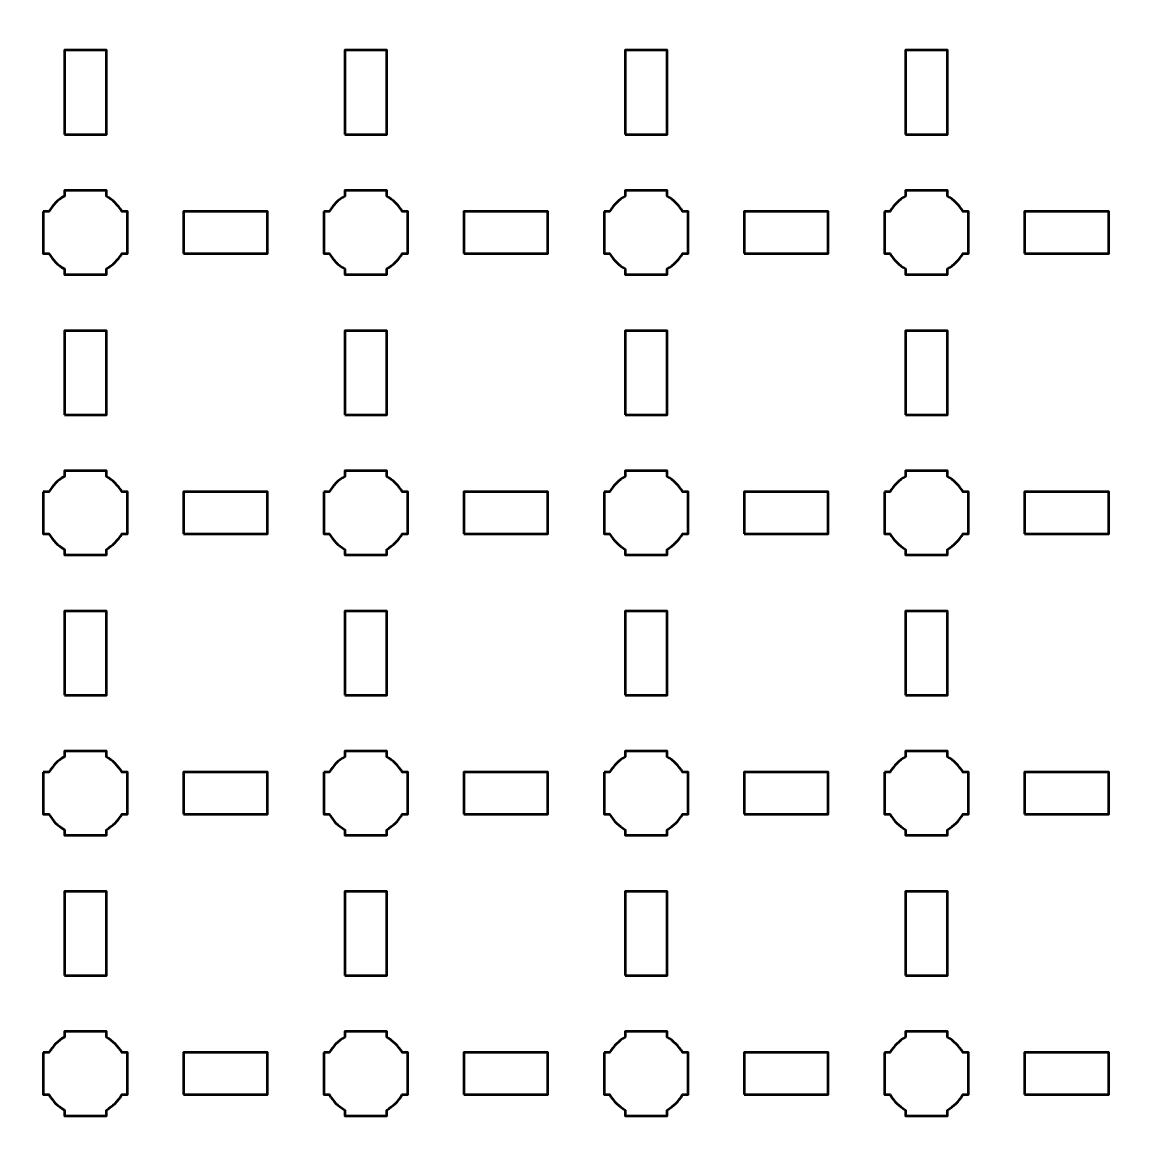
# Model space of a CAD drawing. Header units: centimetres. Extents: x -40.1 to 19.1, y -44.5 to 14.8.
# Drawn here: x -3.95 to 4, y -22.3 to -14.35 of the extents above; entities that cross this region are included whole.
import ezdxf

# ---------------------------------------------------------------- set-up
doc = ezdxf.new("R2010")
doc.units = ezdxf.units.CM
doc.header["$MEASUREMENT"] = 0
doc.layers.add('Layer 1', color=7, linetype='Continuous')

msp = doc.modelspace()

# ---------------------------------------------------------------- linework, layer by layer
at = {"layer": 'Layer 1', "lineweight": 53}
for points in [[(-3.65, -15.15), (-3.35, -15.15), (-3.35, -14.55), (-3.65, -14.55), (-3.65, -15.15)], [(-1.65, -15.15), (-1.35, -15.15), (-1.35, -14.55), (-1.65, -14.55), (-1.65, -15.15)], [(0.35, -15.15), (0.65, -15.15), (0.65, -14.55), (0.35, -14.55), (0.35, -15.15)], [(2.35, -15.15), (2.65, -15.15), (2.65, -14.55), (2.35, -14.55), (2.35, -15.15)], [(-2.8, -16), (-2.2, -16), (-2.2, -15.7), (-2.8, -15.7), (-2.8, -16)], [(-0.8, -16), (-0.2, -16), (-0.2, -15.7), (-0.8, -15.7), (-0.8, -16)], [(1.2, -16), (1.8, -16), (1.8, -15.7), (1.2, -15.7), (1.2, -16)], [(3.2, -16), (3.8, -16), (3.8, -15.7), (3.2, -15.7), (3.2, -16)], [(-3.65, -17.15), (-3.35, -17.15), (-3.35, -16.55), (-3.65, -16.55), (-3.65, -17.15)], [(-1.65, -17.15), (-1.35, -17.15), (-1.35, -16.55), (-1.65, -16.55), (-1.65, -17.15)], [(0.35, -17.15), (0.65, -17.15), (0.65, -16.55), (0.35, -16.55), (0.35, -17.15)], [(2.35, -17.15), (2.65, -17.15), (2.65, -16.55), (2.35, -16.55), (2.35, -17.15)], [(-2.8, -18), (-2.2, -18), (-2.2, -17.7), (-2.8, -17.7), (-2.8, -18)], [(-0.8, -18), (-0.2, -18), (-0.2, -17.7), (-0.8, -17.7), (-0.8, -18)], [(1.2, -18), (1.8, -18), (1.8, -17.7), (1.2, -17.7), (1.2, -18)], [(3.2, -18), (3.8, -18), (3.8, -17.7), (3.2, -17.7), (3.2, -18)], [(-3.65, -19.15), (-3.35, -19.15), (-3.35, -18.55), (-3.65, -18.55), (-3.65, -19.15)], [(-1.65, -19.15), (-1.35, -19.15), (-1.35, -18.55), (-1.65, -18.55), (-1.65, -19.15)], [(0.35, -19.15), (0.65, -19.15), (0.65, -18.55), (0.35, -18.55), (0.35, -19.15)], [(2.35, -19.15), (2.65, -19.15), (2.65, -18.55), (2.35, -18.55), (2.35, -19.15)], [(-2.8, -20), (-2.2, -20), (-2.2, -19.7), (-2.8, -19.7), (-2.8, -20)], [(-0.8, -20), (-0.2, -20), (-0.2, -19.7), (-0.8, -19.7), (-0.8, -20)], [(1.2, -20), (1.8, -20), (1.8, -19.7), (1.2, -19.7), (1.2, -20)], [(3.2, -20), (3.8, -20), (3.8, -19.7), (3.2, -19.7), (3.2, -20)], [(-3.65, -21.15), (-3.35, -21.15), (-3.35, -20.55), (-3.65, -20.55), (-3.65, -21.15)], [(-1.65, -21.15), (-1.35, -21.15), (-1.35, -20.55), (-1.65, -20.55), (-1.65, -21.15)], [(0.35, -21.15), (0.65, -21.15), (0.65, -20.55), (0.35, -20.55), (0.35, -21.15)], [(2.35, -21.15), (2.65, -21.15), (2.65, -20.55), (2.35, -20.55), (2.35, -21.15)], [(-2.8, -22), (-2.2, -22), (-2.2, -21.7), (-2.8, -21.7), (-2.8, -22)], [(-0.8, -22), (-0.2, -22), (-0.2, -21.7), (-0.8, -21.7), (-0.8, -22)], [(1.2, -22), (1.8, -22), (1.8, -21.7), (1.2, -21.7), (1.2, -22)], [(3.2, -22), (3.8, -22), (3.8, -21.7), (3.2, -21.7), (3.2, -22)]]:
    msp.add_lwpolyline(points, close=True, dxfattribs=at)
for points, knots in [([(-40.15, -44), (-40.15, -44), (-40.15, 14.3), (-40.15, 14.3), (-40.15, 14.3), (-40.15, 14.57609), (-39.92609, 14.8), (-39.65, 14.8), (-39.65, 14.8), (-39.65, 14.8), (18.65, 14.8), (18.65, 14.8), (18.65, 14.8), (18.92609, 14.8), (19.15, 14.57609), (19.15, 14.3), (19.15, 14.3), (19.15, 14.3), (19.15, -44), (19.15, -44), (19.15, -44), (19.15, -44.27609), (18.92609, -44.5), (18.65, -44.5), (18.65, -44.5), (18.65, -44.5), (-39.65, -44.5), (-39.65, -44.5), (-39.65, -44.5), (-39.92609, -44.5), (-40.15, -44.27609), (-40.15, -44)], [0, 0, 0, 0, 0.125, 0.125, 0.125, 0.125, 0.25, 0.25, 0.25, 0.25, 0.375, 0.375, 0.375, 0.375, 0.5, 0.5, 0.5, 0.5, 0.625, 0.625, 0.625, 0.625, 0.75, 0.75, 0.75, 0.75, 0.875, 0.875, 0.875, 0.875, 1, 1, 1, 1]), ([(-3.8, -15.7), (-3.8, -15.7), (-3.75985, -15.7), (-3.75985, -15.7), (-3.75985, -15.7), (-3.7335, -15.65447), (-3.69553, -15.6165), (-3.65, -15.59015), (-3.65, -15.59015), (-3.65, -15.59015), (-3.65, -15.55), (-3.65, -15.55), (-3.65, -15.55), (-3.65, -15.55), (-3.5, -15.55), (-3.5, -15.55), (-3.5, -15.55), (-3.5, -15.55), (-3.35, -15.55), (-3.35, -15.55), (-3.35, -15.55), (-3.35, -15.55), (-3.35, -15.59015), (-3.35, -15.59015), (-3.35, -15.59015), (-3.30447, -15.6165), (-3.2665, -15.65447), (-3.24015, -15.7), (-3.24015, -15.7), (-3.24015, -15.7), (-3.2, -15.7), (-3.2, -15.7), (-3.2, -15.7), (-3.2, -15.7), (-3.2, -15.85), (-3.2, -15.85), (-3.2, -15.85), (-3.2, -15.85), (-3.2, -16), (-3.2, -16), (-3.2, -16), (-3.2, -16), (-3.24015, -16), (-3.24015, -16), (-3.24015, -16), (-3.2665, -16.04553), (-3.30447, -16.0835), (-3.35, -16.10985), (-3.35, -16.10985), (-3.35, -16.10985), (-3.35, -16.15), (-3.35, -16.15), (-3.35, -16.15), (-3.35, -16.15), (-3.5, -16.15), (-3.5, -16.15), (-3.5, -16.15), (-3.5, -16.15), (-3.65, -16.15), (-3.65, -16.15), (-3.65, -16.15), (-3.65, -16.15), (-3.65, -16.10985), (-3.65, -16.10985), (-3.65, -16.10985), (-3.69553, -16.0835), (-3.7335, -16.04553), (-3.75985, -16), (-3.75985, -16), (-3.75985, -16), (-3.8, -16), (-3.8, -16), (-3.8, -16), (-3.8, -16), (-3.8, -15.85), (-3.8, -15.85), (-3.8, -15.85), (-3.8, -15.85), (-3.8, -15.7), (-3.8, -15.7)], [0, 0, 0, 0, 0.05, 0.05, 0.05, 0.05, 0.1, 0.1, 0.1, 0.1, 0.15, 0.15, 0.15, 0.15, 0.2, 0.2, 0.2, 0.2, 0.25, 0.25, 0.25, 0.25, 0.3, 0.3, 0.3, 0.3, 0.35, 0.35, 0.35, 0.35, 0.4, 0.4, 0.4, 0.4, 0.45, 0.45, 0.45, 0.45, 0.5, 0.5, 0.5, 0.5, 0.55, 0.55, 0.55, 0.55, 0.6, 0.6, 0.6, 0.6, 0.65, 0.65, 0.65, 0.65, 0.7, 0.7, 0.7, 0.7, 0.75, 0.75, 0.75, 0.75, 0.8, 0.8, 0.8, 0.8, 0.85, 0.85, 0.85, 0.85, 0.9, 0.9, 0.9, 0.9, 0.95, 0.95, 0.95, 0.95, 1, 1, 1, 1]), ([(-1.8, -15.7), (-1.8, -15.7), (-1.75985, -15.7), (-1.75985, -15.7), (-1.75985, -15.7), (-1.7335, -15.65447), (-1.69553, -15.6165), (-1.65, -15.59015), (-1.65, -15.59015), (-1.65, -15.59015), (-1.65, -15.55), (-1.65, -15.55), (-1.65, -15.55), (-1.65, -15.55), (-1.5, -15.55), (-1.5, -15.55), (-1.5, -15.55), (-1.5, -15.55), (-1.35, -15.55), (-1.35, -15.55), (-1.35, -15.55), (-1.35, -15.55), (-1.35, -15.59015), (-1.35, -15.59015), (-1.35, -15.59015), (-1.30447, -15.6165), (-1.2665, -15.65447), (-1.24015, -15.7), (-1.24015, -15.7), (-1.24015, -15.7), (-1.2, -15.7), (-1.2, -15.7), (-1.2, -15.7), (-1.2, -15.7), (-1.2, -15.85), (-1.2, -15.85), (-1.2, -15.85), (-1.2, -15.85), (-1.2, -16), (-1.2, -16), (-1.2, -16), (-1.2, -16), (-1.24015, -16), (-1.24015, -16), (-1.24015, -16), (-1.2665, -16.04553), (-1.30447, -16.0835), (-1.35, -16.10985), (-1.35, -16.10985), (-1.35, -16.10985), (-1.35, -16.15), (-1.35, -16.15), (-1.35, -16.15), (-1.35, -16.15), (-1.5, -16.15), (-1.5, -16.15), (-1.5, -16.15), (-1.5, -16.15), (-1.65, -16.15), (-1.65, -16.15), (-1.65, -16.15), (-1.65, -16.15), (-1.65, -16.10985), (-1.65, -16.10985), (-1.65, -16.10985), (-1.69553, -16.0835), (-1.7335, -16.04553), (-1.75985, -16), (-1.75985, -16), (-1.75985, -16), (-1.8, -16), (-1.8, -16), (-1.8, -16), (-1.8, -16), (-1.8, -15.85), (-1.8, -15.85), (-1.8, -15.85), (-1.8, -15.85), (-1.8, -15.7), (-1.8, -15.7)], [0, 0, 0, 0, 0.05, 0.05, 0.05, 0.05, 0.1, 0.1, 0.1, 0.1, 0.15, 0.15, 0.15, 0.15, 0.2, 0.2, 0.2, 0.2, 0.25, 0.25, 0.25, 0.25, 0.3, 0.3, 0.3, 0.3, 0.35, 0.35, 0.35, 0.35, 0.4, 0.4, 0.4, 0.4, 0.45, 0.45, 0.45, 0.45, 0.5, 0.5, 0.5, 0.5, 0.55, 0.55, 0.55, 0.55, 0.6, 0.6, 0.6, 0.6, 0.65, 0.65, 0.65, 0.65, 0.7, 0.7, 0.7, 0.7, 0.75, 0.75, 0.75, 0.75, 0.8, 0.8, 0.8, 0.8, 0.85, 0.85, 0.85, 0.85, 0.9, 0.9, 0.9, 0.9, 0.95, 0.95, 0.95, 0.95, 1, 1, 1, 1]), ([(0.2, -15.7), (0.2, -15.7), (0.24015, -15.7), (0.24015, -15.7), (0.24015, -15.7), (0.2665, -15.65447), (0.30447, -15.6165), (0.35, -15.59015), (0.35, -15.59015), (0.35, -15.59015), (0.35, -15.55), (0.35, -15.55), (0.35, -15.55), (0.35, -15.55), (0.5, -15.55), (0.5, -15.55), (0.5, -15.55), (0.5, -15.55), (0.65, -15.55), (0.65, -15.55), (0.65, -15.55), (0.65, -15.55), (0.65, -15.59015), (0.65, -15.59015), (0.65, -15.59015), (0.69553, -15.6165), (0.7335, -15.65447), (0.75985, -15.7), (0.75985, -15.7), (0.75985, -15.7), (0.8, -15.7), (0.8, -15.7), (0.8, -15.7), (0.8, -15.7), (0.8, -15.85), (0.8, -15.85), (0.8, -15.85), (0.8, -15.85), (0.8, -16), (0.8, -16), (0.8, -16), (0.8, -16), (0.75985, -16), (0.75985, -16), (0.75985, -16), (0.7335, -16.04553), (0.69553, -16.0835), (0.65, -16.10985), (0.65, -16.10985), (0.65, -16.10985), (0.65, -16.15), (0.65, -16.15), (0.65, -16.15), (0.65, -16.15), (0.5, -16.15), (0.5, -16.15), (0.5, -16.15), (0.5, -16.15), (0.35, -16.15), (0.35, -16.15), (0.35, -16.15), (0.35, -16.15), (0.35, -16.10985), (0.35, -16.10985), (0.35, -16.10985), (0.30447, -16.0835), (0.2665, -16.04553), (0.24015, -16), (0.24015, -16), (0.24015, -16), (0.2, -16), (0.2, -16), (0.2, -16), (0.2, -16), (0.2, -15.85), (0.2, -15.85), (0.2, -15.85), (0.2, -15.85), (0.2, -15.7), (0.2, -15.7)], [0, 0, 0, 0, 0.05, 0.05, 0.05, 0.05, 0.1, 0.1, 0.1, 0.1, 0.15, 0.15, 0.15, 0.15, 0.2, 0.2, 0.2, 0.2, 0.25, 0.25, 0.25, 0.25, 0.3, 0.3, 0.3, 0.3, 0.35, 0.35, 0.35, 0.35, 0.4, 0.4, 0.4, 0.4, 0.45, 0.45, 0.45, 0.45, 0.5, 0.5, 0.5, 0.5, 0.55, 0.55, 0.55, 0.55, 0.6, 0.6, 0.6, 0.6, 0.65, 0.65, 0.65, 0.65, 0.7, 0.7, 0.7, 0.7, 0.75, 0.75, 0.75, 0.75, 0.8, 0.8, 0.8, 0.8, 0.85, 0.85, 0.85, 0.85, 0.9, 0.9, 0.9, 0.9, 0.95, 0.95, 0.95, 0.95, 1, 1, 1, 1]), ([(2.2, -15.7), (2.2, -15.7), (2.24015, -15.7), (2.24015, -15.7), (2.24015, -15.7), (2.2665, -15.65447), (2.30447, -15.6165), (2.35, -15.59015), (2.35, -15.59015), (2.35, -15.59015), (2.35, -15.55), (2.35, -15.55), (2.35, -15.55), (2.35, -15.55), (2.5, -15.55), (2.5, -15.55), (2.5, -15.55), (2.5, -15.55), (2.65, -15.55), (2.65, -15.55), (2.65, -15.55), (2.65, -15.55), (2.65, -15.59015), (2.65, -15.59015), (2.65, -15.59015), (2.69553, -15.6165), (2.7335, -15.65447), (2.75985, -15.7), (2.75985, -15.7), (2.75985, -15.7), (2.8, -15.7), (2.8, -15.7), (2.8, -15.7), (2.8, -15.7), (2.8, -15.85), (2.8, -15.85), (2.8, -15.85), (2.8, -15.85), (2.8, -16), (2.8, -16), (2.8, -16), (2.8, -16), (2.75985, -16), (2.75985, -16), (2.75985, -16), (2.7335, -16.04553), (2.69553, -16.0835), (2.65, -16.10985), (2.65, -16.10985), (2.65, -16.10985), (2.65, -16.15), (2.65, -16.15), (2.65, -16.15), (2.65, -16.15), (2.5, -16.15), (2.5, -16.15), (2.5, -16.15), (2.5, -16.15), (2.35, -16.15), (2.35, -16.15), (2.35, -16.15), (2.35, -16.15), (2.35, -16.10985), (2.35, -16.10985), (2.35, -16.10985), (2.30447, -16.0835), (2.2665, -16.04553), (2.24015, -16), (2.24015, -16), (2.24015, -16), (2.2, -16), (2.2, -16), (2.2, -16), (2.2, -16), (2.2, -15.85), (2.2, -15.85), (2.2, -15.85), (2.2, -15.85), (2.2, -15.7), (2.2, -15.7)], [0, 0, 0, 0, 0.05, 0.05, 0.05, 0.05, 0.1, 0.1, 0.1, 0.1, 0.15, 0.15, 0.15, 0.15, 0.2, 0.2, 0.2, 0.2, 0.25, 0.25, 0.25, 0.25, 0.3, 0.3, 0.3, 0.3, 0.35, 0.35, 0.35, 0.35, 0.4, 0.4, 0.4, 0.4, 0.45, 0.45, 0.45, 0.45, 0.5, 0.5, 0.5, 0.5, 0.55, 0.55, 0.55, 0.55, 0.6, 0.6, 0.6, 0.6, 0.65, 0.65, 0.65, 0.65, 0.7, 0.7, 0.7, 0.7, 0.75, 0.75, 0.75, 0.75, 0.8, 0.8, 0.8, 0.8, 0.85, 0.85, 0.85, 0.85, 0.9, 0.9, 0.9, 0.9, 0.95, 0.95, 0.95, 0.95, 1, 1, 1, 1]), ([(-3.8, -17.7), (-3.8, -17.7), (-3.75985, -17.7), (-3.75985, -17.7), (-3.75985, -17.7), (-3.7335, -17.65447), (-3.69553, -17.6165), (-3.65, -17.59015), (-3.65, -17.59015), (-3.65, -17.59015), (-3.65, -17.55), (-3.65, -17.55), (-3.65, -17.55), (-3.65, -17.55), (-3.5, -17.55), (-3.5, -17.55), (-3.5, -17.55), (-3.5, -17.55), (-3.35, -17.55), (-3.35, -17.55), (-3.35, -17.55), (-3.35, -17.55), (-3.35, -17.59015), (-3.35, -17.59015), (-3.35, -17.59015), (-3.30447, -17.6165), (-3.2665, -17.65447), (-3.24015, -17.7), (-3.24015, -17.7), (-3.24015, -17.7), (-3.2, -17.7), (-3.2, -17.7), (-3.2, -17.7), (-3.2, -17.7), (-3.2, -17.85), (-3.2, -17.85), (-3.2, -17.85), (-3.2, -17.85), (-3.2, -18), (-3.2, -18), (-3.2, -18), (-3.2, -18), (-3.24015, -18), (-3.24015, -18), (-3.24015, -18), (-3.2665, -18.04553), (-3.30447, -18.0835), (-3.35, -18.10985), (-3.35, -18.10985), (-3.35, -18.10985), (-3.35, -18.15), (-3.35, -18.15), (-3.35, -18.15), (-3.35, -18.15), (-3.5, -18.15), (-3.5, -18.15), (-3.5, -18.15), (-3.5, -18.15), (-3.65, -18.15), (-3.65, -18.15), (-3.65, -18.15), (-3.65, -18.15), (-3.65, -18.10985), (-3.65, -18.10985), (-3.65, -18.10985), (-3.69553, -18.0835), (-3.7335, -18.04553), (-3.75985, -18), (-3.75985, -18), (-3.75985, -18), (-3.8, -18), (-3.8, -18), (-3.8, -18), (-3.8, -18), (-3.8, -17.85), (-3.8, -17.85), (-3.8, -17.85), (-3.8, -17.85), (-3.8, -17.7), (-3.8, -17.7)], [0, 0, 0, 0, 0.05, 0.05, 0.05, 0.05, 0.1, 0.1, 0.1, 0.1, 0.15, 0.15, 0.15, 0.15, 0.2, 0.2, 0.2, 0.2, 0.25, 0.25, 0.25, 0.25, 0.3, 0.3, 0.3, 0.3, 0.35, 0.35, 0.35, 0.35, 0.4, 0.4, 0.4, 0.4, 0.45, 0.45, 0.45, 0.45, 0.5, 0.5, 0.5, 0.5, 0.55, 0.55, 0.55, 0.55, 0.6, 0.6, 0.6, 0.6, 0.65, 0.65, 0.65, 0.65, 0.7, 0.7, 0.7, 0.7, 0.75, 0.75, 0.75, 0.75, 0.8, 0.8, 0.8, 0.8, 0.85, 0.85, 0.85, 0.85, 0.9, 0.9, 0.9, 0.9, 0.95, 0.95, 0.95, 0.95, 1, 1, 1, 1]), ([(-1.8, -17.7), (-1.8, -17.7), (-1.75985, -17.7), (-1.75985, -17.7), (-1.75985, -17.7), (-1.7335, -17.65447), (-1.69553, -17.6165), (-1.65, -17.59015), (-1.65, -17.59015), (-1.65, -17.59015), (-1.65, -17.55), (-1.65, -17.55), (-1.65, -17.55), (-1.65, -17.55), (-1.5, -17.55), (-1.5, -17.55), (-1.5, -17.55), (-1.5, -17.55), (-1.35, -17.55), (-1.35, -17.55), (-1.35, -17.55), (-1.35, -17.55), (-1.35, -17.59015), (-1.35, -17.59015), (-1.35, -17.59015), (-1.30447, -17.6165), (-1.2665, -17.65447), (-1.24015, -17.7), (-1.24015, -17.7), (-1.24015, -17.7), (-1.2, -17.7), (-1.2, -17.7), (-1.2, -17.7), (-1.2, -17.7), (-1.2, -17.85), (-1.2, -17.85), (-1.2, -17.85), (-1.2, -17.85), (-1.2, -18), (-1.2, -18), (-1.2, -18), (-1.2, -18), (-1.24015, -18), (-1.24015, -18), (-1.24015, -18), (-1.2665, -18.04553), (-1.30447, -18.0835), (-1.35, -18.10985), (-1.35, -18.10985), (-1.35, -18.10985), (-1.35, -18.15), (-1.35, -18.15), (-1.35, -18.15), (-1.35, -18.15), (-1.5, -18.15), (-1.5, -18.15), (-1.5, -18.15), (-1.5, -18.15), (-1.65, -18.15), (-1.65, -18.15), (-1.65, -18.15), (-1.65, -18.15), (-1.65, -18.10985), (-1.65, -18.10985), (-1.65, -18.10985), (-1.69553, -18.0835), (-1.7335, -18.04553), (-1.75985, -18), (-1.75985, -18), (-1.75985, -18), (-1.8, -18), (-1.8, -18), (-1.8, -18), (-1.8, -18), (-1.8, -17.85), (-1.8, -17.85), (-1.8, -17.85), (-1.8, -17.85), (-1.8, -17.7), (-1.8, -17.7)], [0, 0, 0, 0, 0.05, 0.05, 0.05, 0.05, 0.1, 0.1, 0.1, 0.1, 0.15, 0.15, 0.15, 0.15, 0.2, 0.2, 0.2, 0.2, 0.25, 0.25, 0.25, 0.25, 0.3, 0.3, 0.3, 0.3, 0.35, 0.35, 0.35, 0.35, 0.4, 0.4, 0.4, 0.4, 0.45, 0.45, 0.45, 0.45, 0.5, 0.5, 0.5, 0.5, 0.55, 0.55, 0.55, 0.55, 0.6, 0.6, 0.6, 0.6, 0.65, 0.65, 0.65, 0.65, 0.7, 0.7, 0.7, 0.7, 0.75, 0.75, 0.75, 0.75, 0.8, 0.8, 0.8, 0.8, 0.85, 0.85, 0.85, 0.85, 0.9, 0.9, 0.9, 0.9, 0.95, 0.95, 0.95, 0.95, 1, 1, 1, 1]), ([(0.2, -17.7), (0.2, -17.7), (0.24015, -17.7), (0.24015, -17.7), (0.24015, -17.7), (0.2665, -17.65447), (0.30447, -17.6165), (0.35, -17.59015), (0.35, -17.59015), (0.35, -17.59015), (0.35, -17.55), (0.35, -17.55), (0.35, -17.55), (0.35, -17.55), (0.5, -17.55), (0.5, -17.55), (0.5, -17.55), (0.5, -17.55), (0.65, -17.55), (0.65, -17.55), (0.65, -17.55), (0.65, -17.55), (0.65, -17.59015), (0.65, -17.59015), (0.65, -17.59015), (0.69553, -17.6165), (0.7335, -17.65447), (0.75985, -17.7), (0.75985, -17.7), (0.75985, -17.7), (0.8, -17.7), (0.8, -17.7), (0.8, -17.7), (0.8, -17.7), (0.8, -17.85), (0.8, -17.85), (0.8, -17.85), (0.8, -17.85), (0.8, -18), (0.8, -18), (0.8, -18), (0.8, -18), (0.75985, -18), (0.75985, -18), (0.75985, -18), (0.7335, -18.04553), (0.69553, -18.0835), (0.65, -18.10985), (0.65, -18.10985), (0.65, -18.10985), (0.65, -18.15), (0.65, -18.15), (0.65, -18.15), (0.65, -18.15), (0.5, -18.15), (0.5, -18.15), (0.5, -18.15), (0.5, -18.15), (0.35, -18.15), (0.35, -18.15), (0.35, -18.15), (0.35, -18.15), (0.35, -18.10985), (0.35, -18.10985), (0.35, -18.10985), (0.30447, -18.0835), (0.2665, -18.04553), (0.24015, -18), (0.24015, -18), (0.24015, -18), (0.2, -18), (0.2, -18), (0.2, -18), (0.2, -18), (0.2, -17.85), (0.2, -17.85), (0.2, -17.85), (0.2, -17.85), (0.2, -17.7), (0.2, -17.7)], [0, 0, 0, 0, 0.05, 0.05, 0.05, 0.05, 0.1, 0.1, 0.1, 0.1, 0.15, 0.15, 0.15, 0.15, 0.2, 0.2, 0.2, 0.2, 0.25, 0.25, 0.25, 0.25, 0.3, 0.3, 0.3, 0.3, 0.35, 0.35, 0.35, 0.35, 0.4, 0.4, 0.4, 0.4, 0.45, 0.45, 0.45, 0.45, 0.5, 0.5, 0.5, 0.5, 0.55, 0.55, 0.55, 0.55, 0.6, 0.6, 0.6, 0.6, 0.65, 0.65, 0.65, 0.65, 0.7, 0.7, 0.7, 0.7, 0.75, 0.75, 0.75, 0.75, 0.8, 0.8, 0.8, 0.8, 0.85, 0.85, 0.85, 0.85, 0.9, 0.9, 0.9, 0.9, 0.95, 0.95, 0.95, 0.95, 1, 1, 1, 1]), ([(2.2, -17.7), (2.2, -17.7), (2.24015, -17.7), (2.24015, -17.7), (2.24015, -17.7), (2.2665, -17.65447), (2.30447, -17.6165), (2.35, -17.59015), (2.35, -17.59015), (2.35, -17.59015), (2.35, -17.55), (2.35, -17.55), (2.35, -17.55), (2.35, -17.55), (2.5, -17.55), (2.5, -17.55), (2.5, -17.55), (2.5, -17.55), (2.65, -17.55), (2.65, -17.55), (2.65, -17.55), (2.65, -17.55), (2.65, -17.59015), (2.65, -17.59015), (2.65, -17.59015), (2.69553, -17.6165), (2.7335, -17.65447), (2.75985, -17.7), (2.75985, -17.7), (2.75985, -17.7), (2.8, -17.7), (2.8, -17.7), (2.8, -17.7), (2.8, -17.7), (2.8, -17.85), (2.8, -17.85), (2.8, -17.85), (2.8, -17.85), (2.8, -18), (2.8, -18), (2.8, -18), (2.8, -18), (2.75985, -18), (2.75985, -18), (2.75985, -18), (2.7335, -18.04553), (2.69553, -18.0835), (2.65, -18.10985), (2.65, -18.10985), (2.65, -18.10985), (2.65, -18.15), (2.65, -18.15), (2.65, -18.15), (2.65, -18.15), (2.5, -18.15), (2.5, -18.15), (2.5, -18.15), (2.5, -18.15), (2.35, -18.15), (2.35, -18.15), (2.35, -18.15), (2.35, -18.15), (2.35, -18.10985), (2.35, -18.10985), (2.35, -18.10985), (2.30447, -18.0835), (2.2665, -18.04553), (2.24015, -18), (2.24015, -18), (2.24015, -18), (2.2, -18), (2.2, -18), (2.2, -18), (2.2, -18), (2.2, -17.85), (2.2, -17.85), (2.2, -17.85), (2.2, -17.85), (2.2, -17.7), (2.2, -17.7)], [0, 0, 0, 0, 0.05, 0.05, 0.05, 0.05, 0.1, 0.1, 0.1, 0.1, 0.15, 0.15, 0.15, 0.15, 0.2, 0.2, 0.2, 0.2, 0.25, 0.25, 0.25, 0.25, 0.3, 0.3, 0.3, 0.3, 0.35, 0.35, 0.35, 0.35, 0.4, 0.4, 0.4, 0.4, 0.45, 0.45, 0.45, 0.45, 0.5, 0.5, 0.5, 0.5, 0.55, 0.55, 0.55, 0.55, 0.6, 0.6, 0.6, 0.6, 0.65, 0.65, 0.65, 0.65, 0.7, 0.7, 0.7, 0.7, 0.75, 0.75, 0.75, 0.75, 0.8, 0.8, 0.8, 0.8, 0.85, 0.85, 0.85, 0.85, 0.9, 0.9, 0.9, 0.9, 0.95, 0.95, 0.95, 0.95, 1, 1, 1, 1]), ([(-3.8, -19.7), (-3.8, -19.7), (-3.75985, -19.7), (-3.75985, -19.7), (-3.75985, -19.7), (-3.7335, -19.65447), (-3.69553, -19.6165), (-3.65, -19.59015), (-3.65, -19.59015), (-3.65, -19.59015), (-3.65, -19.55), (-3.65, -19.55), (-3.65, -19.55), (-3.65, -19.55), (-3.5, -19.55), (-3.5, -19.55), (-3.5, -19.55), (-3.5, -19.55), (-3.35, -19.55), (-3.35, -19.55), (-3.35, -19.55), (-3.35, -19.55), (-3.35, -19.59015), (-3.35, -19.59015), (-3.35, -19.59015), (-3.30447, -19.6165), (-3.2665, -19.65447), (-3.24015, -19.7), (-3.24015, -19.7), (-3.24015, -19.7), (-3.2, -19.7), (-3.2, -19.7), (-3.2, -19.7), (-3.2, -19.7), (-3.2, -19.85), (-3.2, -19.85), (-3.2, -19.85), (-3.2, -19.85), (-3.2, -20), (-3.2, -20), (-3.2, -20), (-3.2, -20), (-3.24015, -20), (-3.24015, -20), (-3.24015, -20), (-3.2665, -20.04553), (-3.30447, -20.0835), (-3.35, -20.10985), (-3.35, -20.10985), (-3.35, -20.10985), (-3.35, -20.15), (-3.35, -20.15), (-3.35, -20.15), (-3.35, -20.15), (-3.5, -20.15), (-3.5, -20.15), (-3.5, -20.15), (-3.5, -20.15), (-3.65, -20.15), (-3.65, -20.15), (-3.65, -20.15), (-3.65, -20.15), (-3.65, -20.10985), (-3.65, -20.10985), (-3.65, -20.10985), (-3.69553, -20.0835), (-3.7335, -20.04553), (-3.75985, -20), (-3.75985, -20), (-3.75985, -20), (-3.8, -20), (-3.8, -20), (-3.8, -20), (-3.8, -20), (-3.8, -19.85), (-3.8, -19.85), (-3.8, -19.85), (-3.8, -19.85), (-3.8, -19.7), (-3.8, -19.7)], [0, 0, 0, 0, 0.05, 0.05, 0.05, 0.05, 0.1, 0.1, 0.1, 0.1, 0.15, 0.15, 0.15, 0.15, 0.2, 0.2, 0.2, 0.2, 0.25, 0.25, 0.25, 0.25, 0.3, 0.3, 0.3, 0.3, 0.35, 0.35, 0.35, 0.35, 0.4, 0.4, 0.4, 0.4, 0.45, 0.45, 0.45, 0.45, 0.5, 0.5, 0.5, 0.5, 0.55, 0.55, 0.55, 0.55, 0.6, 0.6, 0.6, 0.6, 0.65, 0.65, 0.65, 0.65, 0.7, 0.7, 0.7, 0.7, 0.75, 0.75, 0.75, 0.75, 0.8, 0.8, 0.8, 0.8, 0.85, 0.85, 0.85, 0.85, 0.9, 0.9, 0.9, 0.9, 0.95, 0.95, 0.95, 0.95, 1, 1, 1, 1]), ([(-1.8, -19.7), (-1.8, -19.7), (-1.75985, -19.7), (-1.75985, -19.7), (-1.75985, -19.7), (-1.7335, -19.65447), (-1.69553, -19.6165), (-1.65, -19.59015), (-1.65, -19.59015), (-1.65, -19.59015), (-1.65, -19.55), (-1.65, -19.55), (-1.65, -19.55), (-1.65, -19.55), (-1.5, -19.55), (-1.5, -19.55), (-1.5, -19.55), (-1.5, -19.55), (-1.35, -19.55), (-1.35, -19.55), (-1.35, -19.55), (-1.35, -19.55), (-1.35, -19.59015), (-1.35, -19.59015), (-1.35, -19.59015), (-1.30447, -19.6165), (-1.2665, -19.65447), (-1.24015, -19.7), (-1.24015, -19.7), (-1.24015, -19.7), (-1.2, -19.7), (-1.2, -19.7), (-1.2, -19.7), (-1.2, -19.7), (-1.2, -19.85), (-1.2, -19.85), (-1.2, -19.85), (-1.2, -19.85), (-1.2, -20), (-1.2, -20), (-1.2, -20), (-1.2, -20), (-1.24015, -20), (-1.24015, -20), (-1.24015, -20), (-1.2665, -20.04553), (-1.30447, -20.0835), (-1.35, -20.10985), (-1.35, -20.10985), (-1.35, -20.10985), (-1.35, -20.15), (-1.35, -20.15), (-1.35, -20.15), (-1.35, -20.15), (-1.5, -20.15), (-1.5, -20.15), (-1.5, -20.15), (-1.5, -20.15), (-1.65, -20.15), (-1.65, -20.15), (-1.65, -20.15), (-1.65, -20.15), (-1.65, -20.10985), (-1.65, -20.10985), (-1.65, -20.10985), (-1.69553, -20.0835), (-1.7335, -20.04553), (-1.75985, -20), (-1.75985, -20), (-1.75985, -20), (-1.8, -20), (-1.8, -20), (-1.8, -20), (-1.8, -20), (-1.8, -19.85), (-1.8, -19.85), (-1.8, -19.85), (-1.8, -19.85), (-1.8, -19.7), (-1.8, -19.7)], [0, 0, 0, 0, 0.05, 0.05, 0.05, 0.05, 0.1, 0.1, 0.1, 0.1, 0.15, 0.15, 0.15, 0.15, 0.2, 0.2, 0.2, 0.2, 0.25, 0.25, 0.25, 0.25, 0.3, 0.3, 0.3, 0.3, 0.35, 0.35, 0.35, 0.35, 0.4, 0.4, 0.4, 0.4, 0.45, 0.45, 0.45, 0.45, 0.5, 0.5, 0.5, 0.5, 0.55, 0.55, 0.55, 0.55, 0.6, 0.6, 0.6, 0.6, 0.65, 0.65, 0.65, 0.65, 0.7, 0.7, 0.7, 0.7, 0.75, 0.75, 0.75, 0.75, 0.8, 0.8, 0.8, 0.8, 0.85, 0.85, 0.85, 0.85, 0.9, 0.9, 0.9, 0.9, 0.95, 0.95, 0.95, 0.95, 1, 1, 1, 1]), ([(0.2, -19.7), (0.2, -19.7), (0.24015, -19.7), (0.24015, -19.7), (0.24015, -19.7), (0.2665, -19.65447), (0.30447, -19.6165), (0.35, -19.59015), (0.35, -19.59015), (0.35, -19.59015), (0.35, -19.55), (0.35, -19.55), (0.35, -19.55), (0.35, -19.55), (0.5, -19.55), (0.5, -19.55), (0.5, -19.55), (0.5, -19.55), (0.65, -19.55), (0.65, -19.55), (0.65, -19.55), (0.65, -19.55), (0.65, -19.59015), (0.65, -19.59015), (0.65, -19.59015), (0.69553, -19.6165), (0.7335, -19.65447), (0.75985, -19.7), (0.75985, -19.7), (0.75985, -19.7), (0.8, -19.7), (0.8, -19.7), (0.8, -19.7), (0.8, -19.7), (0.8, -19.85), (0.8, -19.85), (0.8, -19.85), (0.8, -19.85), (0.8, -20), (0.8, -20), (0.8, -20), (0.8, -20), (0.75985, -20), (0.75985, -20), (0.75985, -20), (0.7335, -20.04553), (0.69553, -20.0835), (0.65, -20.10985), (0.65, -20.10985), (0.65, -20.10985), (0.65, -20.15), (0.65, -20.15), (0.65, -20.15), (0.65, -20.15), (0.5, -20.15), (0.5, -20.15), (0.5, -20.15), (0.5, -20.15), (0.35, -20.15), (0.35, -20.15), (0.35, -20.15), (0.35, -20.15), (0.35, -20.10985), (0.35, -20.10985), (0.35, -20.10985), (0.30447, -20.0835), (0.2665, -20.04553), (0.24015, -20), (0.24015, -20), (0.24015, -20), (0.2, -20), (0.2, -20), (0.2, -20), (0.2, -20), (0.2, -19.85), (0.2, -19.85), (0.2, -19.85), (0.2, -19.85), (0.2, -19.7), (0.2, -19.7)], [0, 0, 0, 0, 0.05, 0.05, 0.05, 0.05, 0.1, 0.1, 0.1, 0.1, 0.15, 0.15, 0.15, 0.15, 0.2, 0.2, 0.2, 0.2, 0.25, 0.25, 0.25, 0.25, 0.3, 0.3, 0.3, 0.3, 0.35, 0.35, 0.35, 0.35, 0.4, 0.4, 0.4, 0.4, 0.45, 0.45, 0.45, 0.45, 0.5, 0.5, 0.5, 0.5, 0.55, 0.55, 0.55, 0.55, 0.6, 0.6, 0.6, 0.6, 0.65, 0.65, 0.65, 0.65, 0.7, 0.7, 0.7, 0.7, 0.75, 0.75, 0.75, 0.75, 0.8, 0.8, 0.8, 0.8, 0.85, 0.85, 0.85, 0.85, 0.9, 0.9, 0.9, 0.9, 0.95, 0.95, 0.95, 0.95, 1, 1, 1, 1]), ([(2.2, -19.7), (2.2, -19.7), (2.24015, -19.7), (2.24015, -19.7), (2.24015, -19.7), (2.2665, -19.65447), (2.30447, -19.6165), (2.35, -19.59015), (2.35, -19.59015), (2.35, -19.59015), (2.35, -19.55), (2.35, -19.55), (2.35, -19.55), (2.35, -19.55), (2.5, -19.55), (2.5, -19.55), (2.5, -19.55), (2.5, -19.55), (2.65, -19.55), (2.65, -19.55), (2.65, -19.55), (2.65, -19.55), (2.65, -19.59015), (2.65, -19.59015), (2.65, -19.59015), (2.69553, -19.6165), (2.7335, -19.65447), (2.75985, -19.7), (2.75985, -19.7), (2.75985, -19.7), (2.8, -19.7), (2.8, -19.7), (2.8, -19.7), (2.8, -19.7), (2.8, -19.85), (2.8, -19.85), (2.8, -19.85), (2.8, -19.85), (2.8, -20), (2.8, -20), (2.8, -20), (2.8, -20), (2.75985, -20), (2.75985, -20), (2.75985, -20), (2.7335, -20.04553), (2.69553, -20.0835), (2.65, -20.10985), (2.65, -20.10985), (2.65, -20.10985), (2.65, -20.15), (2.65, -20.15), (2.65, -20.15), (2.65, -20.15), (2.5, -20.15), (2.5, -20.15), (2.5, -20.15), (2.5, -20.15), (2.35, -20.15), (2.35, -20.15), (2.35, -20.15), (2.35, -20.15), (2.35, -20.10985), (2.35, -20.10985), (2.35, -20.10985), (2.30447, -20.0835), (2.2665, -20.04553), (2.24015, -20), (2.24015, -20), (2.24015, -20), (2.2, -20), (2.2, -20), (2.2, -20), (2.2, -20), (2.2, -19.85), (2.2, -19.85), (2.2, -19.85), (2.2, -19.85), (2.2, -19.7), (2.2, -19.7)], [0, 0, 0, 0, 0.05, 0.05, 0.05, 0.05, 0.1, 0.1, 0.1, 0.1, 0.15, 0.15, 0.15, 0.15, 0.2, 0.2, 0.2, 0.2, 0.25, 0.25, 0.25, 0.25, 0.3, 0.3, 0.3, 0.3, 0.35, 0.35, 0.35, 0.35, 0.4, 0.4, 0.4, 0.4, 0.45, 0.45, 0.45, 0.45, 0.5, 0.5, 0.5, 0.5, 0.55, 0.55, 0.55, 0.55, 0.6, 0.6, 0.6, 0.6, 0.65, 0.65, 0.65, 0.65, 0.7, 0.7, 0.7, 0.7, 0.75, 0.75, 0.75, 0.75, 0.8, 0.8, 0.8, 0.8, 0.85, 0.85, 0.85, 0.85, 0.9, 0.9, 0.9, 0.9, 0.95, 0.95, 0.95, 0.95, 1, 1, 1, 1]), ([(-3.8, -21.7), (-3.8, -21.7), (-3.75985, -21.7), (-3.75985, -21.7), (-3.75985, -21.7), (-3.7335, -21.65447), (-3.69553, -21.6165), (-3.65, -21.59015), (-3.65, -21.59015), (-3.65, -21.59015), (-3.65, -21.55), (-3.65, -21.55), (-3.65, -21.55), (-3.65, -21.55), (-3.5, -21.55), (-3.5, -21.55), (-3.5, -21.55), (-3.5, -21.55), (-3.35, -21.55), (-3.35, -21.55), (-3.35, -21.55), (-3.35, -21.55), (-3.35, -21.59015), (-3.35, -21.59015), (-3.35, -21.59015), (-3.30447, -21.6165), (-3.2665, -21.65447), (-3.24015, -21.7), (-3.24015, -21.7), (-3.24015, -21.7), (-3.2, -21.7), (-3.2, -21.7), (-3.2, -21.7), (-3.2, -21.7), (-3.2, -21.85), (-3.2, -21.85), (-3.2, -21.85), (-3.2, -21.85), (-3.2, -22), (-3.2, -22), (-3.2, -22), (-3.2, -22), (-3.24015, -22), (-3.24015, -22), (-3.24015, -22), (-3.2665, -22.04553), (-3.30447, -22.0835), (-3.35, -22.10985), (-3.35, -22.10985), (-3.35, -22.10985), (-3.35, -22.15), (-3.35, -22.15), (-3.35, -22.15), (-3.35, -22.15), (-3.5, -22.15), (-3.5, -22.15), (-3.5, -22.15), (-3.5, -22.15), (-3.65, -22.15), (-3.65, -22.15), (-3.65, -22.15), (-3.65, -22.15), (-3.65, -22.10985), (-3.65, -22.10985), (-3.65, -22.10985), (-3.69553, -22.0835), (-3.7335, -22.04553), (-3.75985, -22), (-3.75985, -22), (-3.75985, -22), (-3.8, -22), (-3.8, -22), (-3.8, -22), (-3.8, -22), (-3.8, -21.85), (-3.8, -21.85), (-3.8, -21.85), (-3.8, -21.85), (-3.8, -21.7), (-3.8, -21.7)], [0, 0, 0, 0, 0.05, 0.05, 0.05, 0.05, 0.1, 0.1, 0.1, 0.1, 0.15, 0.15, 0.15, 0.15, 0.2, 0.2, 0.2, 0.2, 0.25, 0.25, 0.25, 0.25, 0.3, 0.3, 0.3, 0.3, 0.35, 0.35, 0.35, 0.35, 0.4, 0.4, 0.4, 0.4, 0.45, 0.45, 0.45, 0.45, 0.5, 0.5, 0.5, 0.5, 0.55, 0.55, 0.55, 0.55, 0.6, 0.6, 0.6, 0.6, 0.65, 0.65, 0.65, 0.65, 0.7, 0.7, 0.7, 0.7, 0.75, 0.75, 0.75, 0.75, 0.8, 0.8, 0.8, 0.8, 0.85, 0.85, 0.85, 0.85, 0.9, 0.9, 0.9, 0.9, 0.95, 0.95, 0.95, 0.95, 1, 1, 1, 1]), ([(-1.8, -21.7), (-1.8, -21.7), (-1.75985, -21.7), (-1.75985, -21.7), (-1.75985, -21.7), (-1.7335, -21.65447), (-1.69553, -21.6165), (-1.65, -21.59015), (-1.65, -21.59015), (-1.65, -21.59015), (-1.65, -21.55), (-1.65, -21.55), (-1.65, -21.55), (-1.65, -21.55), (-1.5, -21.55), (-1.5, -21.55), (-1.5, -21.55), (-1.5, -21.55), (-1.35, -21.55), (-1.35, -21.55), (-1.35, -21.55), (-1.35, -21.55), (-1.35, -21.59015), (-1.35, -21.59015), (-1.35, -21.59015), (-1.30447, -21.6165), (-1.2665, -21.65447), (-1.24015, -21.7), (-1.24015, -21.7), (-1.24015, -21.7), (-1.2, -21.7), (-1.2, -21.7), (-1.2, -21.7), (-1.2, -21.7), (-1.2, -21.85), (-1.2, -21.85), (-1.2, -21.85), (-1.2, -21.85), (-1.2, -22), (-1.2, -22), (-1.2, -22), (-1.2, -22), (-1.24015, -22), (-1.24015, -22), (-1.24015, -22), (-1.2665, -22.04553), (-1.30447, -22.0835), (-1.35, -22.10985), (-1.35, -22.10985), (-1.35, -22.10985), (-1.35, -22.15), (-1.35, -22.15), (-1.35, -22.15), (-1.35, -22.15), (-1.5, -22.15), (-1.5, -22.15), (-1.5, -22.15), (-1.5, -22.15), (-1.65, -22.15), (-1.65, -22.15), (-1.65, -22.15), (-1.65, -22.15), (-1.65, -22.10985), (-1.65, -22.10985), (-1.65, -22.10985), (-1.69553, -22.0835), (-1.7335, -22.04553), (-1.75985, -22), (-1.75985, -22), (-1.75985, -22), (-1.8, -22), (-1.8, -22), (-1.8, -22), (-1.8, -22), (-1.8, -21.85), (-1.8, -21.85), (-1.8, -21.85), (-1.8, -21.85), (-1.8, -21.7), (-1.8, -21.7)], [0, 0, 0, 0, 0.05, 0.05, 0.05, 0.05, 0.1, 0.1, 0.1, 0.1, 0.15, 0.15, 0.15, 0.15, 0.2, 0.2, 0.2, 0.2, 0.25, 0.25, 0.25, 0.25, 0.3, 0.3, 0.3, 0.3, 0.35, 0.35, 0.35, 0.35, 0.4, 0.4, 0.4, 0.4, 0.45, 0.45, 0.45, 0.45, 0.5, 0.5, 0.5, 0.5, 0.55, 0.55, 0.55, 0.55, 0.6, 0.6, 0.6, 0.6, 0.65, 0.65, 0.65, 0.65, 0.7, 0.7, 0.7, 0.7, 0.75, 0.75, 0.75, 0.75, 0.8, 0.8, 0.8, 0.8, 0.85, 0.85, 0.85, 0.85, 0.9, 0.9, 0.9, 0.9, 0.95, 0.95, 0.95, 0.95, 1, 1, 1, 1]), ([(0.2, -21.7), (0.2, -21.7), (0.24015, -21.7), (0.24015, -21.7), (0.24015, -21.7), (0.2665, -21.65447), (0.30447, -21.6165), (0.35, -21.59015), (0.35, -21.59015), (0.35, -21.59015), (0.35, -21.55), (0.35, -21.55), (0.35, -21.55), (0.35, -21.55), (0.5, -21.55), (0.5, -21.55), (0.5, -21.55), (0.5, -21.55), (0.65, -21.55), (0.65, -21.55), (0.65, -21.55), (0.65, -21.55), (0.65, -21.59015), (0.65, -21.59015), (0.65, -21.59015), (0.69553, -21.6165), (0.7335, -21.65447), (0.75985, -21.7), (0.75985, -21.7), (0.75985, -21.7), (0.8, -21.7), (0.8, -21.7), (0.8, -21.7), (0.8, -21.7), (0.8, -21.85), (0.8, -21.85), (0.8, -21.85), (0.8, -21.85), (0.8, -22), (0.8, -22), (0.8, -22), (0.8, -22), (0.75985, -22), (0.75985, -22), (0.75985, -22), (0.7335, -22.04553), (0.69553, -22.0835), (0.65, -22.10985), (0.65, -22.10985), (0.65, -22.10985), (0.65, -22.15), (0.65, -22.15), (0.65, -22.15), (0.65, -22.15), (0.5, -22.15), (0.5, -22.15), (0.5, -22.15), (0.5, -22.15), (0.35, -22.15), (0.35, -22.15), (0.35, -22.15), (0.35, -22.15), (0.35, -22.10985), (0.35, -22.10985), (0.35, -22.10985), (0.30447, -22.0835), (0.2665, -22.04553), (0.24015, -22), (0.24015, -22), (0.24015, -22), (0.2, -22), (0.2, -22), (0.2, -22), (0.2, -22), (0.2, -21.85), (0.2, -21.85), (0.2, -21.85), (0.2, -21.85), (0.2, -21.7), (0.2, -21.7)], [0, 0, 0, 0, 0.05, 0.05, 0.05, 0.05, 0.1, 0.1, 0.1, 0.1, 0.15, 0.15, 0.15, 0.15, 0.2, 0.2, 0.2, 0.2, 0.25, 0.25, 0.25, 0.25, 0.3, 0.3, 0.3, 0.3, 0.35, 0.35, 0.35, 0.35, 0.4, 0.4, 0.4, 0.4, 0.45, 0.45, 0.45, 0.45, 0.5, 0.5, 0.5, 0.5, 0.55, 0.55, 0.55, 0.55, 0.6, 0.6, 0.6, 0.6, 0.65, 0.65, 0.65, 0.65, 0.7, 0.7, 0.7, 0.7, 0.75, 0.75, 0.75, 0.75, 0.8, 0.8, 0.8, 0.8, 0.85, 0.85, 0.85, 0.85, 0.9, 0.9, 0.9, 0.9, 0.95, 0.95, 0.95, 0.95, 1, 1, 1, 1]), ([(2.2, -21.7), (2.2, -21.7), (2.24015, -21.7), (2.24015, -21.7), (2.24015, -21.7), (2.2665, -21.65447), (2.30447, -21.6165), (2.35, -21.59015), (2.35, -21.59015), (2.35, -21.59015), (2.35, -21.55), (2.35, -21.55), (2.35, -21.55), (2.35, -21.55), (2.5, -21.55), (2.5, -21.55), (2.5, -21.55), (2.5, -21.55), (2.65, -21.55), (2.65, -21.55), (2.65, -21.55), (2.65, -21.55), (2.65, -21.59015), (2.65, -21.59015), (2.65, -21.59015), (2.69553, -21.6165), (2.7335, -21.65447), (2.75985, -21.7), (2.75985, -21.7), (2.75985, -21.7), (2.8, -21.7), (2.8, -21.7), (2.8, -21.7), (2.8, -21.7), (2.8, -21.85), (2.8, -21.85), (2.8, -21.85), (2.8, -21.85), (2.8, -22), (2.8, -22), (2.8, -22), (2.8, -22), (2.75985, -22), (2.75985, -22), (2.75985, -22), (2.7335, -22.04553), (2.69553, -22.0835), (2.65, -22.10985), (2.65, -22.10985), (2.65, -22.10985), (2.65, -22.15), (2.65, -22.15), (2.65, -22.15), (2.65, -22.15), (2.5, -22.15), (2.5, -22.15), (2.5, -22.15), (2.5, -22.15), (2.35, -22.15), (2.35, -22.15), (2.35, -22.15), (2.35, -22.15), (2.35, -22.10985), (2.35, -22.10985), (2.35, -22.10985), (2.30447, -22.0835), (2.2665, -22.04553), (2.24015, -22), (2.24015, -22), (2.24015, -22), (2.2, -22), (2.2, -22), (2.2, -22), (2.2, -22), (2.2, -21.85), (2.2, -21.85), (2.2, -21.85), (2.2, -21.85), (2.2, -21.7), (2.2, -21.7)], [0, 0, 0, 0, 0.05, 0.05, 0.05, 0.05, 0.1, 0.1, 0.1, 0.1, 0.15, 0.15, 0.15, 0.15, 0.2, 0.2, 0.2, 0.2, 0.25, 0.25, 0.25, 0.25, 0.3, 0.3, 0.3, 0.3, 0.35, 0.35, 0.35, 0.35, 0.4, 0.4, 0.4, 0.4, 0.45, 0.45, 0.45, 0.45, 0.5, 0.5, 0.5, 0.5, 0.55, 0.55, 0.55, 0.55, 0.6, 0.6, 0.6, 0.6, 0.65, 0.65, 0.65, 0.65, 0.7, 0.7, 0.7, 0.7, 0.75, 0.75, 0.75, 0.75, 0.8, 0.8, 0.8, 0.8, 0.85, 0.85, 0.85, 0.85, 0.9, 0.9, 0.9, 0.9, 0.95, 0.95, 0.95, 0.95, 1, 1, 1, 1])]:
    msp.add_open_spline(points, degree=3, knots=knots, dxfattribs=at)

doc.saveas('drawing.dxf')
